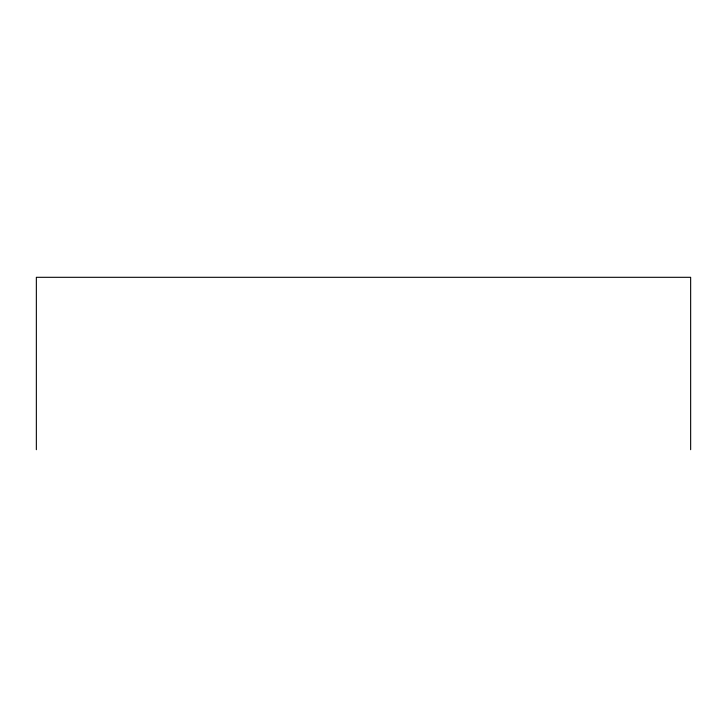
<?xml version="1.0" encoding="UTF-8"?>
<svg xmlns="http://www.w3.org/2000/svg" width="727" height="727" viewBox="0 0 727 727"><rect width="100%" height="100%" fill="white"/><g stroke="black" fill="none" stroke-linecap="round" stroke-linejoin="round"><path stroke-width="1.09" d="M690.65 449.695L690.65 277.305L36.35 277.305L36.35 449.695"/></g></svg>
